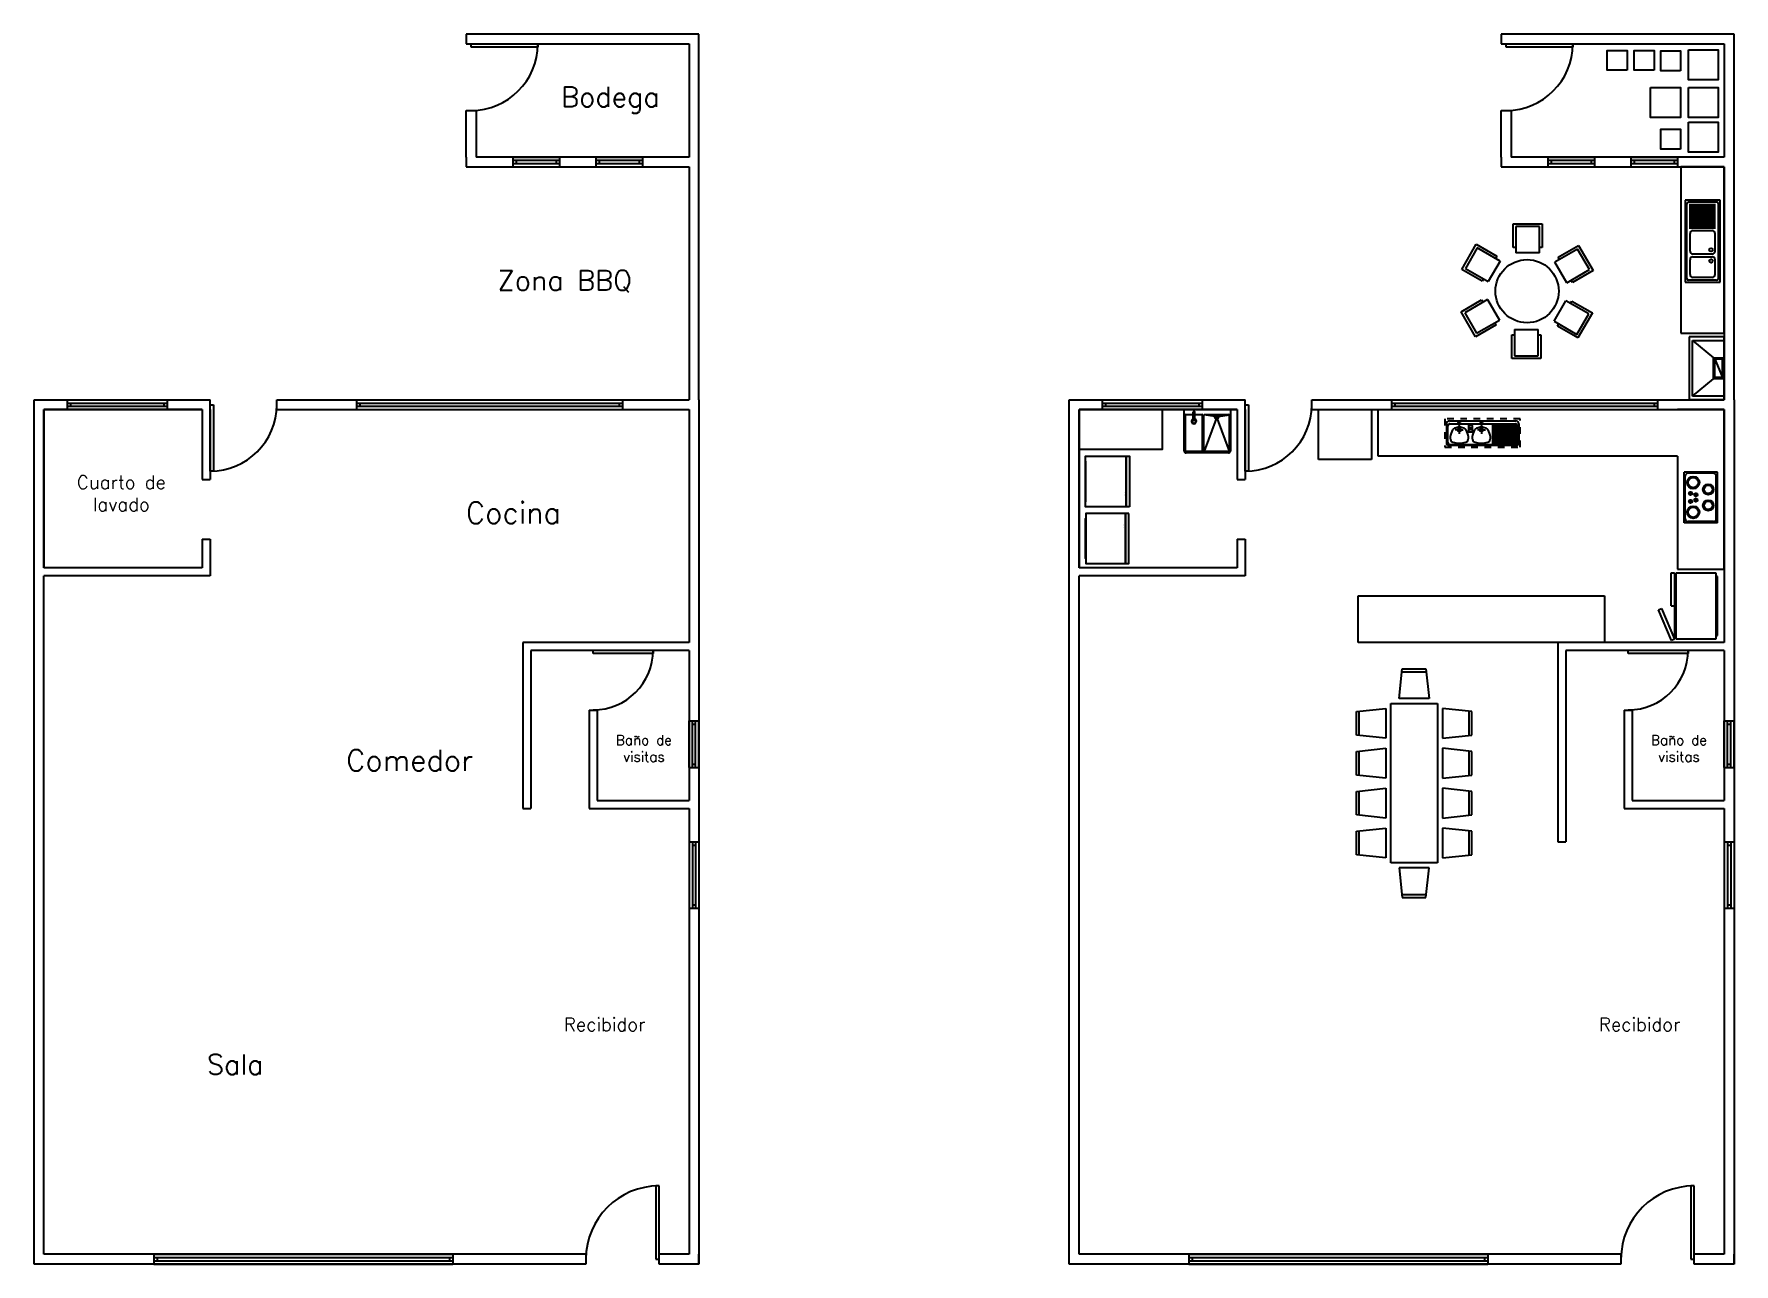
# Model space of a CAD drawing. Extents: x 4.6 to 31, y 7.2 to 54.5.
# Drawn here: x 5.11 to 30.67, y 7.2 to 25.7 of the extents above; entities that cross this region are included whole.
import ezdxf

# ---------------------------------------------------------------- set-up
doc = ezdxf.new("R2010")
doc.units = 0
doc.header["$MEASUREMENT"] = 0
for name, pattern in [('0', [0]), ('AI9-LType1', [0.879429, 0.586286, -0.293143]), ('DASHED', [19.05, 12.7, -6.35])]:
    doc.linetypes.add(name, pattern=pattern)
for name, color, linetype in [('Cajas bodega', 12, 'Continuous'), ('MUEBLE', 8, 'Continuous'), ('Muebles Comedor', 170, 'Continuous'), ('Muebles Zona BBQ', 42, 'Continuous'), ('Muebles_cocina', 200, 'Continuous'), ('Muebles_cuarto_lavado', 230, 'Continuous'), ('Puertas', 2, 'DASHED'), ('Windows', 140, 'Continuous')]:
    doc.layers.add(name, color=color, linetype=linetype)
doc.styles.add('Nombres_lugares', font='RomanS')

# ---------------------------------------------------------------- blocks, each defined once
blk = doc.blocks.new('37')
at = {"color": 0, "linetype": '0'}
for p, q in [((4838.7, 13566.1), (4762.7, 13566.1)), ((4762.7, 13566.1), (4762.7, 13516.1)), ((4764.4, 13560.1), (4764.4, 13522)), ((4832.7, 13564.4), (4768.6, 13564.4)), ((4837, 13560.1), (4837, 13522)), ((4838.7, 13566.1), (4838.7, 13516.1)), ((4794.4, 13527.8), (4794.3, 13527.9)), ((4795, 13527.8), (4795.1, 13527.9)), ((4796.4, 13535.8), (4796.3, 13535.9)), ((4796.4, 13531.7), (4796.3, 13531.6)), ((4797, 13535.8), (4797.1, 13535.9)), ((4797, 13531.7), (4797.1, 13531.6)), ((4804.4, 13535.8), (4804.3, 13535.9)), ((4804.4, 13531.7), (4804.3, 13531.6)), ((4805, 13535.8), (4805.1, 13535.9)), ((4805, 13531.7), (4805.1, 13531.6)), ((4806.4, 13527.8), (4806.3, 13527.9)), ((4807, 13527.8), (4807.1, 13527.9)), ((4838.7, 13516.1), (4762.7, 13516.1)), ((4832.7, 13517.8), (4768.6, 13517.8)), ((4794.4, 13523.7), (4794.3, 13523.6)), ((4795, 13523.7), (4795.1, 13523.6)), ((4806.4, 13523.7), (4806.3, 13523.6)), ((4807, 13523.7), (4807.1, 13523.6))]:
    blk.add_line(p, q, dxfattribs=at)
for centre, radius in [((4788.7, 13552.4), 7.96), ((4788.7, 13552.4), 6.26), ((4812.7, 13552.4), 7.96), ((4812.7, 13552.4), 6.26), ((4778.4, 13529.8), 9.37), ((4778.4, 13529.8), 7.67), ((4794.7, 13525.8), 2.5), ((4794.7, 13525.8), 2.18), ((4796.7, 13533.8), 2.5), ((4796.7, 13533.8), 2.18), ((4804.7, 13533.8), 2.5), ((4804.7, 13533.8), 2.18), ((4806.7, 13525.8), 2.5), ((4806.7, 13525.8), 2.18), ((4823, 13529.8), 9.37), ((4823, 13529.8), 7.67)]:
    blk.add_circle(centre, radius, dxfattribs=at)
for centre, radius, start, end in [((4768.6, 13560.1), 4.25, 90, 180), ((4832.7, 13560.1), 4.25, 0, 90), ((4817.2, 13525.8), 23, 174.6599, 185.3401), ((4817.2, 13525.8), 22.9, 174.8519, 185.1481), ((4794.7, 13525.8), 2.08, 81.5049, 98.4951), ((4772.1, 13525.8), 22.9, 354.8519, 5.1481), ((4772.1, 13525.8), 23, 354.6599, 5.3401), ((4819.2, 13533.8), 23, 174.6599, 185.3401), ((4819.2, 13533.8), 22.9, 174.8519, 185.1481), ((4796.7, 13533.8), 2.08, 81.5049, 98.4951), ((4796.7, 13533.8), 2.08, 261.5049, 278.4951), ((4774.1, 13533.8), 22.9, 354.8519, 5.1481), ((4774.1, 13533.8), 23, 354.6599, 5.3401), ((4827.2, 13533.8), 23, 174.6599, 185.3401), ((4827.2, 13533.8), 22.9, 174.8519, 185.1481), ((4804.7, 13533.8), 2.08, 81.5049, 98.4951), ((4804.7, 13533.8), 2.08, 261.5049, 278.4951), ((4782.1, 13533.8), 22.9, 354.8519, 5.1481), ((4782.1, 13533.8), 23, 354.6599, 5.3401), ((4829.2, 13525.8), 23, 174.6599, 185.3401), ((4829.2, 13525.8), 22.9, 174.8519, 185.1481), ((4806.7, 13525.8), 2.08, 81.5049, 98.4951), ((4784.1, 13525.8), 22.9, 354.8519, 5.1481), ((4784.1, 13525.8), 23, 354.6599, 5.3401), ((4768.6, 13522), 4.25, 180, 270), ((4794.7, 13525.8), 2.08, 261.5049, 278.4951), ((4806.7, 13525.8), 2.08, 261.5049, 278.4951), ((4832.7, 13522), 4.25, 270, 0)]:
    blk.add_arc(centre, radius, start, end, dxfattribs=at)
blk = doc.blocks.new('REFRI-07')
at = {"layer": 'MUEBLE'}
for p, q in [((0.446, 0), (-0.446, 0)), ((-0.446, 0), (-0.446, -0.023)), ((0.446, -0.023), (0.446, 0)), ((-0.501, -0.023), (0.499, -0.023)), ((-0.501, -0.618), (-0.501, -0.023)), ((0.499, -0.023), (0.499, -0.618)), ((0.499, -0.618), (-0.501, -0.618)), ((-0.501, -0.643), (0.474, -0.643)), ((-0.501, -0.693), (-0.501, -0.643)), ((-0.001, -0.693), (-0.501, -0.693)), ((-0.476, -0.618), (-0.476, -0.643)), ((-0.001, -0.693), (-0.001, -0.643)), ((0.039, -0.839), (0.499, -0.643)), ((0.519, -0.689), (0.059, -0.885)), ((0.474, -0.618), (0.474, -0.643)), ((0.499, -0.643), (0.519, -0.689)), ((0.059, -0.885), (0.039, -0.839))]:
    blk.add_line(p, q, dxfattribs=at)
blk = doc.blocks.new('21')
at = {"color": 0, "linetype": 'AI9-LType1'}
for p, q in [((3814.3, 13483.2), (3814.3, 13412.9)), ((4001.9, 13483.2), (3814.3, 13483.2)), ((4001.9, 13412.9), (4001.9, 13483.2)), ((3814.3, 13412.9), (4001.9, 13412.9))]:
    blk.add_line(p, q, dxfattribs=at)
at = {"color": 0}
for p, q in [((3825.2, 13479.7), (3990.1, 13479.7)), ((3817.6, 13425.6), (3817.6, 13472.1)), ((3821.1, 13430.4), (3821.1, 13471.8)), ((3884.9, 13468.9), (3822.4, 13469)), ((3884.9, 13465.1), (3822.4, 13465.2)), ((3884.9, 13461.3), (3822.4, 13461.4)), ((3884.9, 13457.5), (3822.4, 13457.6)), ((3884.9, 13453.6), (3822.4, 13453.7)), ((3884.9, 13449.8), (3822.4, 13449.9)), ((3884.9, 13446), (3822.4, 13446.1)), ((3884.9, 13442.2), (3822.4, 13442.3)), ((3884.9, 13438.4), (3822.4, 13438.5)), ((3884.9, 13472.7), (3823.2, 13472.8)), ((3989.2, 13476.7), (3826, 13476.7)), ((3906.5, 13440.6), (3900.8, 13440.6)), ((3910.8, 13444.9), (3910.8, 13450.6)), ((3915.1, 13440.6), (3920.8, 13440.6)), ((3933.6, 13429.8), (3933.6, 13444.7)), ((3934.8, 13445.8), (3941.7, 13445.8)), ((3942.9, 13429.8), (3942.9, 13444.7)), ((3961.4, 13440.6), (3955.7, 13440.6)), ((3965.7, 13444.9), (3965.7, 13450.6)), ((3970, 13440.6), (3975.7, 13440.6)), ((3994.1, 13471.8), (3994.1, 13430.4)), ((3997.7, 13425.6), (3997.7, 13472.1)), ((3884.9, 13434.6), (3822.4, 13434.7)), ((3822.4, 13430.9), (3884.9, 13430.8)), ((3990.1, 13417.9), (3825.2, 13417.9)), ((3989.2, 13425.5), (3826, 13425.5)), ((3910.8, 13436.3), (3910.8, 13430.6)), ((3910.8, 13418.6), (3910.8, 13429.5)), ((3941.7, 13428.6), (3934.8, 13428.6)), ((3965.7, 13436.3), (3965.7, 13430.6)), ((3965.7, 13418.6), (3965.7, 13429.5))]:
    blk.add_line(p, q, dxfattribs=at)
for centre, radius in [((3910.8, 13440.6), 4.3), ((3910.8, 13440.6), 1.72), ((3938.3, 13437.4), 3.11), ((3938.3, 13437.4), 1.99), ((3965.7, 13440.6), 4.3), ((3965.7, 13440.6), 1.72), ((3910.8, 13422), 2.42), ((3965.7, 13422), 2.42)]:
    blk.add_circle(centre, radius, dxfattribs=at)
for points in [[(3825.2, 13479.7), (3821, 13479.7), (3817.6, 13476.3), (3817.6, 13472.1)], [(3997.7, 13472.1), (3997.7, 13476.3), (3994.3, 13479.7), (3990.1, 13479.7)], [(3826, 13476.7), (3823.3, 13476.7), (3821.1, 13474.5), (3821.1, 13471.8)], [(3889.1, 13464.6), (3888.1, 13462.5), (3887.8, 13460.1), (3888.3, 13457.8)], [(3888.3, 13457.8), (3889.1, 13451.7), (3891, 13445.8), (3894, 13440.4)], [(3891.7, 13469), (3890.4, 13467.8), (3889.5, 13466.3), (3889.1, 13464.6)], [(3906.4, 13473.4), (3901.2, 13473.3), (3896.1, 13471.7), (3891.7, 13469)], [(3894, 13440.4), (3897.1, 13437.3), (3901, 13435.2), (3905.2, 13434.2)], [(3908, 13473.6), (3907.5, 13473.6), (3906.9, 13473.4), (3906.4, 13473.3)], [(3915.3, 13473.4), (3912.9, 13473.8), (3910.5, 13473.9), (3908, 13473.6)], [(3930, 13469), (3925.6, 13471.7), (3920.6, 13473.3), (3915.3, 13473.4)], [(3916.5, 13434.2), (3920.7, 13435.2), (3924.6, 13437.3), (3927.7, 13440.4)], [(3927.7, 13440.4), (3930.7, 13445.8), (3932.6, 13451.7), (3933.4, 13457.8)], [(3932.7, 13464.6), (3932.2, 13466.3), (3931.3, 13467.8), (3930, 13469)], [(3933.4, 13457.8), (3933.9, 13460.1), (3933.6, 13462.5), (3932.7, 13464.6)], [(3934.8, 13445.8), (3934.1, 13445.8), (3933.6, 13445.3), (3933.6, 13444.7)], [(3942.9, 13444.7), (3942.9, 13445.3), (3942.3, 13445.8), (3941.7, 13445.8)], [(3943.8, 13464.6), (3942.9, 13462.5), (3942.6, 13460.1), (3943.1, 13457.8)], [(3943.1, 13457.8), (3943.8, 13451.7), (3945.8, 13445.8), (3948.7, 13440.4)], [(3946.4, 13469), (3945.2, 13467.8), (3944.3, 13466.3), (3943.8, 13464.6)], [(3961.1, 13473.4), (3955.9, 13473.3), (3950.8, 13471.7), (3946.4, 13469)], [(3948.7, 13440.4), (3951.8, 13437.3), (3955.7, 13435.2), (3959.9, 13434.2)], [(3968.4, 13473.6), (3966, 13473.9), (3963.5, 13473.8), (3961.1, 13473.4)], [(3970.1, 13473.3), (3969.5, 13473.4), (3969, 13473.6), (3968.4, 13473.6)], [(3984.8, 13469), (3980.4, 13471.7), (3975.3, 13473.3), (3970.1, 13473.4)], [(3971.3, 13434.2), (3975.5, 13435.2), (3979.4, 13437.3), (3982.5, 13440.4)], [(3982.5, 13440.4), (3985.4, 13445.8), (3987.4, 13451.7), (3988.1, 13457.8)], [(3987.4, 13464.6), (3986.9, 13466.3), (3986, 13467.8), (3984.8, 13469)], [(3988.1, 13457.8), (3988.6, 13460.1), (3988.4, 13462.5), (3987.4, 13464.6)], [(3994.1, 13471.8), (3994.1, 13474.5), (3991.9, 13476.7), (3989.2, 13476.7)], [(3817.6, 13425.6), (3817.6, 13421.4), (3821, 13417.9), (3825.2, 13417.9)], [(3821.1, 13430.4), (3821.1, 13427.7), (3823.3, 13425.5), (3826, 13425.5)], [(3905.2, 13434.2), (3908.9, 13433.1), (3912.8, 13433.1), (3916.5, 13434.2)], [(3933.6, 13429.8), (3933.6, 13429.2), (3934.1, 13428.6), (3934.8, 13428.6)], [(3941.7, 13428.6), (3942.3, 13428.6), (3942.9, 13429.2), (3942.9, 13429.8)], [(3959.9, 13434.2), (3963.6, 13433.1), (3967.6, 13433.1), (3971.3, 13434.2)], [(3989.2, 13425.5), (3991.9, 13425.5), (3994.1, 13427.7), (3994.1, 13430.4)], [(3990.1, 13417.9), (3994.3, 13417.9), (3997.7, 13421.4), (3997.7, 13425.6)]]:
    blk.add_open_spline(points, degree=3, dxfattribs=at)
blk = doc.blocks.new('ME-7')
at = {"layer": 'MUEBLE'}
for p, q in [((-0.362, 1.144), (-0.362, 1.594)), ((-0.362, 1.594), (0.188, 1.594)), ((-0.312, 1.544), (-0.312, 1.044)), ((0.138, 1.544), (-0.312, 1.544)), ((0.138, 1.044), (0.138, 1.544)), ((0.188, 1.594), (0.188, 1.144)), ((-1.34, 0.726), (-1.065, 1.203)), ((-1.046, 1.134), (-1.271, 0.745)), ((-1.065, 1.203), (-0.675, 0.978)), ((-0.613, 0.884), (-1.046, 1.134)), ((-0.675, 0.978), (-0.7, 0.934)), ((-0.312, 1.144), (-0.362, 1.144)), ((0.138, 1.044), (-0.312, 1.044)), ((0.188, 1.144), (0.138, 1.144)), ((0.86, 1.112), (0.427, 0.862)), ((0.488, 0.956), (0.878, 1.181)), ((1.085, 0.723), (0.86, 1.112)), ((0.878, 1.181), (1.153, 0.704)), ((-0.95, 0.501), (-1.34, 0.726)), ((-1.271, 0.745), (-0.838, 0.495)), ((-0.613, 0.884), (-0.838, 0.495)), ((0.652, 0.473), (0.427, 0.862)), ((0.513, 0.912), (0.488, 0.956)), ((0.652, 0.473), (1.085, 0.723)), ((1.153, 0.704), (0.763, 0.479)), ((-0.925, 0.545), (-0.95, 0.501)), ((0.763, 0.479), (0.738, 0.523)), ((-1.352, -0.078), (-0.963, 0.147)), ((-0.851, 0.154), (-1.284, -0.096)), ((-0.963, 0.147), (-0.938, 0.104)), ((-0.851, 0.154), (-0.626, -0.236)), ((0.414, -0.258), (0.639, 0.132)), ((1.072, -0.118), (0.639, 0.132)), ((0.726, 0.082), (0.751, 0.125)), ((0.751, 0.125), (1.14, -0.1)), ((-1.077, -0.554), (-1.352, -0.078)), ((-1.284, -0.096), (-1.059, -0.486)), ((-1.059, -0.486), (-0.626, -0.236)), ((-0.713, -0.286), (-0.688, -0.329)), ((0.414, -0.258), (0.847, -0.508)), ((0.476, -0.351), (0.501, -0.308)), ((0.847, -0.508), (1.072, -0.118)), ((1.14, -0.1), (0.865, -0.576)), ((-0.688, -0.329), (-1.077, -0.554)), ((-0.387, -0.967), (-0.387, -0.517)), ((-0.387, -0.517), (-0.337, -0.517)), ((-0.337, -0.417), (-0.337, -0.917)), ((-0.337, -0.417), (0.113, -0.417)), ((0.113, -0.917), (0.113, -0.417)), ((0.113, -0.517), (0.163, -0.517)), ((0.163, -0.517), (0.163, -0.967)), ((0.865, -0.576), (0.476, -0.351)), ((0.163, -0.967), (-0.387, -0.967)), ((-0.337, -0.917), (0.113, -0.917))]:
    blk.add_line(p, q, dxfattribs=at)
blk.add_circle((-0.1, 0.313), 0.6, dxfattribs=at)
blk = doc.blocks.new('MESA-23')
at = {"layer": 'MUEBLE'}
for p, q in [((-1.122, 0.426), (-1.075, 0.869)), ((-1.079, 0.826), (-0.715, 0.826)), ((-1.075, 0.869), (-0.72, 0.869)), ((-0.72, 0.869), (-0.672, 0.426)), ((-0.522, 0.426), (-0.475, 0.869)), ((-0.479, 0.826), (-0.115, 0.826)), ((-0.475, 0.869), (-0.12, 0.869)), ((-0.12, 0.869), (-0.072, 0.426)), ((0.078, 0.426), (0.125, 0.869)), ((0.121, 0.826), (0.485, 0.826)), ((0.125, 0.869), (0.48, 0.869)), ((0.48, 0.869), (0.528, 0.426)), ((0.678, 0.426), (0.725, 0.869)), ((0.721, 0.826), (1.085, 0.826)), ((0.725, 0.869), (1.08, 0.869)), ((1.08, 0.869), (1.128, 0.426)), ((-1.197, 0.351), (1.203, 0.351)), ((-1.197, -0.349), (-1.197, 0.351)), ((-0.672, 0.426), (-1.122, 0.426)), ((-0.072, 0.426), (-0.522, 0.426)), ((0.528, 0.426), (0.078, 0.426)), ((1.128, 0.426), (0.678, 0.426)), ((1.203, 0.351), (1.203, -0.349)), ((-1.272, 0.226), (-1.715, 0.179)), ((-1.715, 0.179), (-1.715, -0.176)), ((-1.672, 0.183), (-1.672, -0.181)), ((-1.272, -0.224), (-1.272, 0.226)), ((1.278, 0.226), (1.721, 0.179)), ((1.278, -0.224), (1.278, 0.226)), ((1.678, 0.183), (1.678, -0.181)), ((1.721, 0.179), (1.721, -0.176)), ((-1.715, -0.176), (-1.272, -0.224)), ((1.721, -0.176), (1.278, -0.224)), ((1.203, -0.349), (-1.197, -0.349)), ((-1.122, -0.424), (-1.075, -0.867)), ((-0.672, -0.424), (-1.122, -0.424)), ((-0.72, -0.867), (-0.672, -0.424)), ((-0.522, -0.424), (-0.475, -0.867)), ((-0.072, -0.424), (-0.522, -0.424)), ((-0.12, -0.867), (-0.072, -0.424)), ((0.528, -0.424), (0.078, -0.424)), ((0.078, -0.424), (0.125, -0.867)), ((0.48, -0.867), (0.528, -0.424)), ((0.678, -0.424), (0.725, -0.867)), ((1.128, -0.424), (0.678, -0.424)), ((1.08, -0.867), (1.128, -0.424)), ((-1.079, -0.824), (-0.715, -0.824)), ((-1.075, -0.867), (-0.72, -0.867)), ((-0.479, -0.824), (-0.115, -0.824)), ((-0.475, -0.867), (-0.12, -0.867)), ((0.121, -0.824), (0.485, -0.824)), ((0.125, -0.867), (0.48, -0.867)), ((0.721, -0.824), (1.085, -0.824)), ((0.725, -0.867), (1.08, -0.867))]:
    blk.add_line(p, q, dxfattribs=at)
blk = doc.blocks.new('ME-23')
at = {"layer": 'MUEBLE'}
blk.add_blockref('MESA-23', (0.046, 0.032), dxfattribs=at)
blk = doc.blocks.new('47')
at = {"color": 0, "linetype": '0'}
for p, q in [((5023.4, 14065.4), (4933.4, 14065.4)), ((4933.4, 14065.4), (4933.4, 14015.4)), ((4938.5, 14020.4), (4938.5, 14065.4)), ((4938.5, 14020.4), (4963.5, 14050.4)), ((4963.5, 14050.4), (4963.5, 14065.4)), ((4993.5, 14050.4), (4963.5, 14050.4)), ((4965.5, 14052.4), (4991.5, 14063.4)), ((4991.5, 14063.4), (4965.5, 14063.4)), ((4965.5, 14063.4), (4965.5, 14052.4)), ((4965.5, 14052.4), (4965.5, 14052.4)), ((4991.5, 14052.4), (4965.5, 14052.4)), ((4991.5, 14063.4), (4991.5, 14052.4)), ((4993.5, 14065.4), (4993.5, 14050.4)), ((5018.5, 14020.4), (4993.5, 14050.4)), ((5018.5, 14065.4), (5018.5, 14020.4)), ((5023.4, 14015.4), (5023.4, 14065.4)), ((4933.4, 14015.4), (5023.4, 14015.4)), ((5018.5, 14020.4), (4938.5, 14020.4))]:
    blk.add_line(p, q, dxfattribs=at)
blk = doc.blocks.new('10')
at = {"color": 0}
for p, q in [((3826.3, 14051.5), (3826.3, 13981.1)), ((3990.4, 14051.5), (3826.3, 14051.5)), ((3829.8, 13988.1), (3829.8, 14044.4)), ((3983.4, 14047.9), (3833.3, 14047.9)), ((3986.9, 14044.4), (3986.9, 13988.1)), ((3990.4, 13981.1), (3990.4, 14051.5)), ((3883.4, 14041), (3833.3, 14041)), ((3883.4, 14038), (3833.3, 14038)), ((3883.4, 14035.1), (3833.3, 14035.1)), ((3883.4, 14032.2), (3833.3, 14032.2)), ((3883.4, 14029.2), (3833.3, 14029.2)), ((3883.4, 14026.3), (3833.3, 14026.3)), ((3883.4, 14023.4), (3833.3, 14023.4)), ((3883.4, 14020.4), (3833.3, 14020.4)), ((3883.4, 14017.5), (3833.3, 14017.5)), ((3883.4, 14014.5), (3833.3, 14014.5)), ((3883.4, 14011.6), (3833.3, 14011.6)), ((3887.3, 13996.9), (3887.3, 14035.3)), ((3928.6, 14041.2), (3893.1, 14041.2)), ((3934.4, 14035.3), (3934.4, 13996.9)), ((3939.7, 13996.9), (3939.7, 14035.3)), ((3975.1, 14041.2), (3945.5, 14041.2)), ((3981, 14035.3), (3981, 13996.9)), ((3826.3, 13981.1), (3990.4, 13981.1)), ((3883.4, 14008.7), (3833.3, 14008.7)), ((3883.4, 14005.7), (3833.3, 14005.7)), ((3883.4, 14002.8), (3833.3, 14002.8)), ((3883.4, 13999.8), (3833.3, 13999.8)), ((3883.4, 13996.9), (3833.3, 13996.9)), ((3883.4, 13994), (3833.3, 13994)), ((3883.4, 13991), (3833.3, 13991)), ((3983.4, 13984.6), (3833.3, 13984.6)), ((3928.6, 13991), (3893.1, 13991)), ((3975.1, 13991), (3945.5, 13991))]:
    blk.add_line(p, q, dxfattribs=at)
for centre in [(3925.8, 14033.1), (3948.3, 14033.1)]:
    blk.add_circle(centre, 3.53, dxfattribs=at)
for points in [[(3833.3, 14047.9), (3831.4, 14047.9), (3829.8, 14046.4), (3829.8, 14044.4)], [(3986.9, 14044.4), (3986.9, 14046.4), (3985.3, 14047.9), (3983.4, 14047.9)], [(3893.1, 14041.2), (3889.9, 14041.2), (3887.3, 14038.5), (3887.3, 14035.3)], [(3934.4, 14035.3), (3934.4, 14038.5), (3931.8, 14041.2), (3928.6, 14041.2)], [(3945.5, 14041.2), (3942.3, 14041.2), (3939.7, 14038.5), (3939.7, 14035.3)], [(3981, 14035.3), (3981, 14038.5), (3978.3, 14041.2), (3975.1, 14041.2)], [(3829.8, 13988.1), (3829.8, 13986.2), (3831.4, 13984.6), (3833.3, 13984.6)], [(3887.3, 13996.9), (3887.3, 13993.7), (3889.9, 13991), (3893.1, 13991)], [(3928.6, 13991), (3931.8, 13991), (3934.4, 13993.7), (3934.4, 13996.9)], [(3939.7, 13996.9), (3939.7, 13993.7), (3942.3, 13991), (3945.5, 13991)], [(3975.1, 13991), (3978.3, 13991), (3981, 13993.7), (3981, 13996.9)], [(3983.4, 13984.6), (3985.3, 13984.6), (3986.9, 13986.2), (3986.9, 13988.1)]]:
    blk.add_open_spline(points, degree=3, dxfattribs=at)
blk = doc.blocks.new('FRE-04')
for p, q in [((-0.332, -0.619), (-0.332, 0.001)), ((-0.332, 0.001), (0.368, 0.001)), ((0.368, 0.001), (0.368, -0.619)), ((-0.312, -0.619), (-0.312, -0.084)), ((-0.302, -0.074), (-0.197, -0.074)), ((-0.197, -0.035), (-0.197, -0.079)), ((-0.197, -0.079), (-0.197, -0.153)), ((-0.173, -0.029), (-0.191, -0.029)), ((-0.191, -0.159), (-0.173, -0.159)), ((-0.167, -0.153), (-0.167, -0.035)), ((-0.167, -0.074), (-0.062, -0.074)), ((-0.052, -0.619), (-0.052, -0.084)), ((-0.052, -0.114), (-0.032, -0.114)), ((-0.032, -0.198), (-0.052, -0.198)), ((-0.032, -0.619), (-0.032, -0.084)), ((0.151, -0.138), (-0.029, -0.625)), ((0.131, -0.104), (-0.027, -0.075)), ((-0.022, -0.074), (0.338, -0.074)), ((0.165, -0.138), (0.347, -0.623)), ((0.185, -0.104), (0.345, -0.076)), ((0.348, -0.084), (0.348, -0.619)), ((-0.062, -0.629), (-0.302, -0.629)), ((0.338, -0.649), (-0.302, -0.649)), ((0.338, -0.629), (-0.022, -0.629))]:
    blk.add_line(p, q)
for radius in [0.0278, 0.0162]:
    blk.add_circle((0.158, -0.111), radius)
for centre, radius, start, end in [((-0.302, -0.084), 0.01, 90, 180), ((-0.183, -0.173), 0.0371, 112.0718, 64.3207), ((-0.183, -0.173), 0.0284, 119.3493, 55.5826), ((-0.191, -0.035), 0.006, 90, 180), ((-0.191, -0.153), 0.006, 180, 270), ((-0.173, -0.035), 0.006, 0, 90), ((-0.173, -0.153), 0.006, 270, 0), ((-0.062, -0.084), 0.01, 360, 90), ((-0.022, -0.084), 0.01, 90, 180), ((0.338, -0.084), 0.01, 360, 90), ((-0.302, -0.619), 0.03, 180, 270), ((-0.302, -0.619), 0.01, 180, 270), ((-0.062, -0.619), 0.01, 270, 360), ((-0.022, -0.619), 0.01, 180, 270), ((0.338, -0.619), 0.03, 270, 0), ((0.338, -0.619), 0.01, 270, 360)]:
    blk.add_arc(centre, radius, start, end)
blk = doc.blocks.new('DRYER')
at = {"extrusion": (1, 0, 0)}
for p, q in [((3, -6.5, 39.5), (3, -6.5, 38.5)), ((3, -7.5, 39.5), (3, -7.5, 38.5)), ((3, -8.5, 39.5), (3, -8.5, 38.5))]:
    blk.add_line(p, q, dxfattribs=at)
for points, elevation in [([(0, -15), (26, -15), (26, 15), (0, 15)], 1), ([(0, -15), (2, -15), (2, 15), (0, 15)], 36)]:
    blk.add_lwpolyline(points, close=True, dxfattribs=dict(elevation=elevation))
at = {"extrusion": (1, 0, 0), "elevation": 2}
blk.add_lwpolyline([(-9.5, 38.5), (-5.5, 38.5), (-5.5, 39.5), (-9.5, 39.5)], close=True, dxfattribs=at)
at = {"extrusion": (1, 0, 0), "const_width": 1, "elevation": 26.1}
blk.add_lwpolyline([(-10, 26.5), (-10, 21.5)], dxfattribs=at)
at = {"extrusion": (1, 0, 0)}
for radius in [2, 1]:
    blk.add_circle((7, 39, 2), radius, dxfattribs=at)
for points in [[(0, -15, 42), (2, -15, 42), (2, 15, 42), (0, 15, 42)], [(26, -15, 36), (26, 15, 36), (2, 15, 36), (2, -15, 36)], [(26.1, -12, 33), (26.1, -12, 15), (26.1, 12, 15), (26.1, 12, 33)], [(2, -9.5, 39.5), (2, -9.5, 38.5), (2, -5.5, 38.5), (2, -5.5, 39.5)]]:
    blk.add_3dface(points)
blk = doc.blocks.new('LVDO-06')
at = {"linetype": 'Continuous', "xscale": -0.02539999999999999, "yscale": 0.02539999999999999, "zscale": 0.02539999999999999, "rotation": 270}
blk.add_blockref('DRYER', (0, 0, -0.025), dxfattribs=at)

msp = doc.modelspace()

# ---------------------------------------------------------------- linework, layer by layer
for p, q in [((15.107, 25.701), (11.607, 25.701)), ((11.607, 25.701), (11.607, 25.551)), ((15.107, 20.201), (15.107, 25.701)), ((30.672, 25.701, 0.283), (27.172, 25.701, 0.283)), ((27.172, 25.701, 0.283), (27.172, 25.551, 0.283)), ((30.672, 20.201, 0.283), (30.672, 25.701, 0.283)), ((11.607, 25.551), (14.957, 25.551)), ((14.957, 25.551), (14.957, 23.851)), ((27.172, 25.551, 0.283), (30.522, 25.551, 0.283)), ((30.522, 25.551, 0.283), (30.522, 23.851, 0.283)), ((11.607, 23.851), (11.607, 24.551)), ((11.607, 24.551), (11.757, 24.551)), ((11.757, 24.551), (11.757, 23.851)), ((27.172, 23.851, 0.283), (27.172, 24.551, 0.283)), ((27.172, 24.551, 0.283), (27.322, 24.551, 0.283)), ((27.322, 24.551, 0.283), (27.322, 23.851, 0.283)), ((11.607, 23.851), (11.607, 23.701)), ((14.957, 23.851), (11.757, 23.851)), ((27.172, 23.851, 0.283), (27.172, 23.701, 0.283)), ((30.522, 23.851, 0.283), (27.322, 23.851, 0.283)), ((11.607, 23.701), (14.957, 23.701)), ((14.957, 23.701), (14.957, 20.201)), ((27.172, 23.701, 0.283), (30.522, 23.701, 0.283)), ((30.522, 23.701, 0.283), (30.522, 20.201, 0.283)), ((5.107, 7.201), (5.107, 20.201)), ((5.107, 20.201), (7.757, 20.201)), ((7.757, 20.051), (7.757, 20.201)), ((8.757, 20.051), (8.757, 20.201)), ((8.757, 20.201), (14.957, 20.201)), ((15.107, 20.201), (15.107, 7.201)), ((20.672, 7.201, 0.283), (20.672, 20.201, 0.283)), ((20.672, 20.201, 0.283), (23.322, 20.201, 0.283)), ((23.322, 20.051, 0.283), (23.322, 20.201, 0.283)), ((24.322, 20.051, 0.283), (24.322, 20.201, 0.283)), ((24.322, 20.201, 0.283), (30.522, 20.201, 0.283)), ((30.672, 20.201, 0.283), (30.672, 7.201, 0.283)), ((7.637, 20.051), (5.257, 20.051)), ((5.257, 20.051), (5.257, 17.671)), ((5.257, 20.051), (7.637, 20.051)), ((5.257, 17.671), (5.257, 20.051)), ((7.637, 20.051), (7.637, 19.001)), ((7.757, 20.051), (7.757, 19.001)), ((8.757, 20.051), (14.957, 20.051)), ((14.957, 20.051), (14.957, 16.551)), ((14.957, 20.051), (14.957, 16.551)), ((23.202, 20.051, 0.283), (20.822, 20.051, 0.283)), ((20.822, 20.051, 0.283), (20.822, 17.671, 0.283)), ((20.822, 20.051, 0.283), (23.202, 20.051, 0.283)), ((20.822, 17.671, 0.283), (20.822, 20.051, 0.283)), ((23.202, 20.051, 0.283), (23.202, 19.001, 0.283)), ((23.322, 20.051, 0.283), (23.322, 19.001, 0.283)), ((24.322, 20.051, 0.283), (30.522, 20.051, 0.283)), ((30.522, 20.051, 0.283), (30.522, 16.551, 0.283)), ((30.522, 20.051, 0.283), (30.522, 16.551, 0.283)), ((7.637, 19.001), (7.757, 19.001)), ((23.202, 19.001, 0.283), (23.322, 19.001, 0.283)), ((7.637, 18.101), (7.757, 18.101)), ((7.637, 18.101), (7.637, 17.671)), ((7.757, 18.101), (7.757, 17.551)), ((23.202, 18.101, 0.283), (23.322, 18.101, 0.283)), ((23.202, 18.101, 0.283), (23.202, 17.671, 0.283)), ((23.322, 18.101, 0.283), (23.322, 17.551, 0.283)), ((7.637, 17.671), (5.257, 17.671)), ((23.202, 17.671, 0.283), (20.822, 17.671, 0.283)), ((7.757, 17.551), (5.257, 17.551)), ((5.257, 7.351), (5.257, 17.551)), ((23.322, 17.551, 0.283), (20.822, 17.551, 0.283)), ((20.822, 7.351, 0.283), (20.822, 17.551, 0.283)), ((14.957, 16.551), (12.457, 16.551)), ((12.457, 16.551), (12.457, 14.051)), ((14.957, 16.431), (12.577, 16.431)), ((12.577, 16.431), (12.577, 14.051)), ((14.957, 16.431), (14.957, 14.171)), ((30.522, 16.551, 0.283), (28.022, 16.551, 0.283)), ((28.022, 16.551, 0.283), (28.022, 13.551, 0.283)), ((30.522, 16.431, 0.283), (28.142, 16.431, 0.283)), ((28.142, 16.431, 0.283), (28.142, 13.551, 0.283)), ((30.522, 16.431, 0.283), (30.522, 14.171, 0.283)), ((13.457, 15.531), (13.457, 14.051)), ((13.457, 15.531), (13.577, 15.531)), ((13.577, 15.531), (13.577, 14.171)), ((29.022, 15.531, 0.283), (29.022, 14.051, 0.283)), ((29.022, 15.531, 0.283), (29.142, 15.531, 0.283)), ((29.142, 15.531, 0.283), (29.142, 14.171, 0.283)), ((13.577, 14.171), (14.957, 14.171)), ((29.142, 14.171, 0.283), (30.522, 14.171, 0.283)), ((12.457, 14.051), (12.577, 14.051)), ((13.457, 14.051), (14.957, 14.051)), ((14.957, 14.051), (14.957, 7.351)), ((29.022, 14.051, 0.283), (30.522, 14.051, 0.283)), ((30.522, 14.051, 0.283), (30.522, 7.351, 0.283)), ((28.022, 13.551, 0.283), (28.142, 13.551, 0.283)), ((13.407, 7.201), (5.107, 7.201)), ((13.409, 7.351), (5.257, 7.351)), ((13.407, 7.351), (13.407, 7.201)), ((14.507, 7.201), (14.507, 7.351)), ((14.957, 7.351), (14.507, 7.351)), ((15.107, 7.201), (14.507, 7.201)), ((15.107, 7.201), (15.107, 7.351)), ((28.972, 7.201, 0.283), (20.672, 7.201, 0.283)), ((28.974, 7.351, 0.283), (20.822, 7.351, 0.283)), ((28.972, 7.351, 0.283), (28.972, 7.201, 0.283)), ((30.072, 7.201, 0.283), (30.072, 7.351, 0.283)), ((30.522, 7.351, 0.283), (30.072, 7.351, 0.283)), ((30.672, 7.201, 0.283), (30.072, 7.201, 0.283)), ((30.672, 7.201, 0.283), (30.672, 7.351, 0.283))]:
    msp.add_line(p, q)
at = {"layer": 'Cajas bodega'}
for points in [[(29.066, 25.155), (28.766, 25.155), (28.766, 25.455), (29.066, 25.455)], [(29.469, 25.155), (29.169, 25.155), (29.169, 25.455), (29.469, 25.455)], [(29.869, 25.148), (29.569, 25.148), (29.569, 25.448), (29.869, 25.448)], [(29.985, 25.463), (30.435, 25.463), (30.435, 25.013), (29.985, 25.013)], [(29.417, 24.894), (29.867, 24.894), (29.867, 24.444), (29.417, 24.444)], [(29.985, 24.894), (30.435, 24.894), (30.435, 24.444), (29.985, 24.444)], [(29.985, 24.373), (30.435, 24.373), (30.435, 23.923), (29.985, 23.923)], [(29.869, 23.969), (29.569, 23.969), (29.569, 24.269), (29.869, 24.269)]]:
    msp.add_lwpolyline(points, close=True, dxfattribs=at)
at = {"layer": 'Muebles Zona BBQ'}
for p, q in [((30.522, 23.701, 0.283), (29.872, 23.701, 0.283)), ((29.872, 23.701, 0.283), (29.872, 21.201, 0.283)), ((30.522, 21.201, 0.283), (30.522, 23.701, 0.283)), ((29.872, 21.201, 0.283), (30.522, 21.201, 0.283))]:
    msp.add_line(p, q, dxfattribs=at)
at = {"layer": 'Muebles_cocina'}
for p, q in [((24.422, 20.051, 0.283), (25.222, 20.051, 0.283)), ((24.422, 19.301, 0.283), (24.422, 20.051, 0.283)), ((25.222, 20.051, 0.283), (25.222, 19.301, 0.283)), ((25.322, 19.351, 0.283), (25.322, 20.051, 0.283)), ((25.322, 20.051, 0.283), (29.822, 20.051, 0.283)), ((30.522, 17.651, 0.283), (30.522, 20.051, 0.283)), ((25.222, 19.301, 0.283), (24.422, 19.301, 0.283)), ((29.822, 19.351, 0.283), (25.322, 19.351, 0.283)), ((29.822, 19.351, 0.283), (29.822, 17.651, 0.283)), ((29.822, 17.651, 0.283), (30.522, 17.651, 0.283)), ((25.022, 16.551, 0.283), (25.022, 17.251, 0.283)), ((25.022, 17.251, 0.283), (28.722, 17.251)), ((28.722, 17.251), (28.722, 16.551, 0.283)), ((28.722, 16.551, 0.283), (25.022, 16.551, 0.283))]:
    msp.add_line(p, q, dxfattribs=at)
at = {"layer": 'Muebles_cocina', "elevation": 0.283}
msp.add_lwpolyline([(30.522, 20.051), (29.822, 20.051)], dxfattribs=at)
at = {"layer": 'Muebles_cuarto_lavado'}
msp.add_lwpolyline([(20.822, 20.051), (22.072, 20.051), (22.072, 19.451), (20.822, 19.451)], close=True, dxfattribs=at)
at = {"layer": 'Puertas'}
for points in [[(11.682, 25.551), (12.682, 25.551), (12.682, 25.501), (11.682, 25.501)], [(7.757, 20.126), (7.807, 20.126), (7.807, 19.126), (7.757, 19.126)], [(13.517, 16.435), (14.417, 16.435), (14.417, 16.385), (13.517, 16.385)], [(14.507, 7.276), (14.507, 8.376), (14.457, 8.376), (14.457, 7.276)]]:
    msp.add_lwpolyline(points, close=True, dxfattribs=at)
at = {"layer": 'Puertas', "elevation": 0.283}
for points in [[(27.247, 25.551), (28.247, 25.551), (28.247, 25.501), (27.247, 25.501)], [(23.322, 20.126), (23.372, 20.126), (23.372, 19.126), (23.322, 19.126)], [(29.082, 16.435), (29.982, 16.435), (29.982, 16.385), (29.082, 16.385)], [(30.072, 7.276), (30.072, 8.376), (30.022, 8.376), (30.022, 7.276)]]:
    msp.add_lwpolyline(points, close=True, dxfattribs=at)
at = {"layer": 'Puertas'}
for centre, radius, start, end in [((11.682, 25.551), 1, 270, 0), ((27.247, 25.551, 0.283), 1, 270, 0), ((7.757, 20.126), 1, 270, 0), ((23.322, 20.126, 0.283), 1, 270, 0), ((13.517, 16.435), 0.9, 270, 0), ((29.082, 16.435, 0.283), 0.9, 270, 0), ((14.507, 7.276), 1.1, 90, 180), ((30.072, 7.276, 0.283), 1.1, 90, 180)]:
    msp.add_arc(centre, radius, start, end, dxfattribs=at)
at = {"layer": 'Windows'}
for p, q in [((12.307, 23.851), (13.007, 23.851)), ((12.307, 23.851), (12.307, 23.701)), ((12.307, 23.801), (13.007, 23.801)), ((12.357, 23.801), (12.357, 23.751)), ((12.957, 23.801), (12.957, 23.751)), ((13.007, 23.851), (13.007, 23.701)), ((13.557, 23.851), (14.257, 23.851)), ((13.557, 23.851), (13.557, 23.701)), ((13.557, 23.801), (14.257, 23.801)), ((13.607, 23.801), (13.607, 23.751)), ((14.207, 23.801), (14.207, 23.751)), ((14.257, 23.851), (14.257, 23.701)), ((27.872, 23.851, 0.283), (28.572, 23.851, 0.283)), ((27.872, 23.851, 0.283), (27.872, 23.701, 0.283)), ((27.872, 23.801, 0.283), (28.572, 23.801, 0.283)), ((27.922, 23.801, 0.283), (27.922, 23.751, 0.283)), ((28.522, 23.801, 0.283), (28.522, 23.751, 0.283)), ((28.572, 23.851, 0.283), (28.572, 23.701, 0.283)), ((29.122, 23.851, 0.283), (29.822, 23.851, 0.283)), ((29.122, 23.851, 0.283), (29.122, 23.701, 0.283)), ((29.122, 23.801, 0.283), (29.822, 23.801, 0.283)), ((29.172, 23.801, 0.283), (29.172, 23.751, 0.283)), ((29.772, 23.801, 0.283), (29.772, 23.751, 0.283)), ((29.822, 23.851, 0.283), (29.822, 23.701, 0.283)), ((12.307, 23.751), (13.007, 23.751)), ((12.307, 23.701), (13.007, 23.701)), ((13.557, 23.751), (14.257, 23.751)), ((13.557, 23.701), (14.257, 23.701)), ((27.872, 23.751, 0.283), (28.572, 23.751, 0.283)), ((27.872, 23.701, 0.283), (28.572, 23.701, 0.283)), ((29.122, 23.751, 0.283), (29.822, 23.751, 0.283)), ((29.122, 23.701, 0.283), (29.822, 23.701, 0.283)), ((5.607, 20.201), (7.107, 20.201)), ((5.607, 20.201), (5.607, 20.051)), ((7.107, 20.201), (7.107, 20.051)), ((9.957, 20.201), (13.957, 20.201)), ((9.957, 20.201), (9.957, 20.051)), ((13.957, 20.201), (13.957, 20.051)), ((21.172, 20.201, 0.283), (22.672, 20.201, 0.283)), ((21.172, 20.201, 0.283), (21.172, 20.051, 0.283)), ((22.672, 20.201, 0.283), (22.672, 20.051, 0.283)), ((25.522, 20.201, 0.283), (29.522, 20.201, 0.283)), ((25.522, 20.201, 0.283), (25.522, 20.051, 0.283)), ((29.522, 20.201, 0.283), (29.522, 20.051, 0.283)), ((5.607, 20.151), (7.107, 20.151)), ((5.607, 20.101), (7.107, 20.101)), ((5.607, 20.051), (7.107, 20.051)), ((5.657, 20.151), (5.657, 20.101)), ((7.057, 20.151), (7.057, 20.101)), ((9.957, 20.151), (13.957, 20.151)), ((9.957, 20.101), (13.957, 20.101)), ((9.957, 20.051), (13.957, 20.051)), ((10.007, 20.151), (10.007, 20.101)), ((13.907, 20.151), (13.907, 20.101)), ((21.172, 20.151, 0.283), (22.672, 20.151, 0.283)), ((21.172, 20.101, 0.283), (22.672, 20.101, 0.283)), ((21.172, 20.051, 0.283), (22.672, 20.051, 0.283)), ((21.222, 20.151, 0.283), (21.222, 20.101, 0.283)), ((22.622, 20.151, 0.283), (22.622, 20.101, 0.283)), ((25.522, 20.151, 0.283), (29.522, 20.151, 0.283)), ((25.522, 20.101, 0.283), (29.522, 20.101, 0.283)), ((25.522, 20.051, 0.283), (29.522, 20.051, 0.283)), ((25.572, 20.151, 0.283), (25.572, 20.101, 0.283)), ((29.472, 20.151, 0.283), (29.472, 20.101, 0.283)), ((14.957, 14.671), (14.957, 15.371)), ((14.957, 15.371), (15.107, 15.371)), ((15.007, 14.671), (15.007, 15.371)), ((15.057, 14.671), (15.057, 15.371)), ((15.107, 14.671), (15.107, 15.371)), ((30.522, 14.671, 0.283), (30.522, 15.371, 0.283)), ((30.522, 15.371, 0.283), (30.672, 15.371, 0.283)), ((30.572, 14.671, 0.283), (30.572, 15.371, 0.283)), ((30.622, 14.671, 0.283), (30.622, 15.371, 0.283)), ((30.672, 14.671, 0.283), (30.672, 15.371, 0.283)), ((15.007, 15.321), (15.057, 15.321)), ((30.572, 15.321, 0.283), (30.622, 15.321, 0.283)), ((14.957, 14.671), (15.107, 14.671)), ((15.007, 14.721), (15.057, 14.721)), ((30.522, 14.671, 0.283), (30.672, 14.671, 0.283)), ((30.572, 14.721, 0.283), (30.622, 14.721, 0.283)), ((14.957, 13.551), (14.957, 12.551)), ((14.957, 13.551), (15.107, 13.551)), ((15.007, 13.551), (15.007, 12.551)), ((15.057, 13.551), (15.057, 12.551)), ((15.107, 13.551), (15.107, 12.551)), ((30.522, 13.551, 0.283), (30.522, 12.551, 0.283)), ((30.522, 13.551, 0.283), (30.672, 13.551, 0.283)), ((30.572, 13.551, 0.283), (30.572, 12.551, 0.283)), ((30.622, 13.551, 0.283), (30.622, 12.551, 0.283)), ((30.672, 13.551, 0.283), (30.672, 12.551, 0.283)), ((15.007, 13.501), (15.057, 13.501)), ((30.572, 13.501, 0.283), (30.622, 13.501, 0.283)), ((14.957, 12.551), (15.107, 12.551)), ((15.007, 12.601), (15.057, 12.601)), ((30.522, 12.551, 0.283), (30.672, 12.551, 0.283)), ((30.572, 12.601, 0.283), (30.622, 12.601, 0.283)), ((6.907, 7.351), (11.407, 7.351)), ((6.907, 7.351), (6.907, 7.201)), ((6.907, 7.301), (11.407, 7.301)), ((6.907, 7.251), (11.407, 7.251)), ((6.907, 7.201), (11.407, 7.201)), ((6.957, 7.301), (6.957, 7.251)), ((11.357, 7.301), (11.357, 7.251)), ((11.407, 7.351), (11.407, 7.201)), ((22.472, 7.351, 0.283), (26.972, 7.351, 0.283)), ((22.472, 7.351, 0.283), (22.472, 7.201, 0.283)), ((22.472, 7.301, 0.283), (26.972, 7.301, 0.283)), ((22.472, 7.251, 0.283), (26.972, 7.251, 0.283)), ((22.472, 7.201, 0.283), (26.972, 7.201, 0.283)), ((22.522, 7.301, 0.283), (22.522, 7.251, 0.283)), ((26.922, 7.301, 0.283), (26.922, 7.251, 0.283)), ((26.972, 7.351, 0.283), (26.972, 7.201, 0.283))]:
    msp.add_line(p, q, dxfattribs=at)

# ---------------------------------------------------------------- block references
at = {"layer": 'Muebles Comedor', "rotation": 90}
msp.add_blockref('ME-23', (25.895, 14.384), dxfattribs=at)
at = {"layer": 'Muebles Zona BBQ', "rotation": -90}
for name, p, xscale, yscale, zscale in [('10', (-74.922, 51.898, 0.283), 0.007500000000000001, 0.007499999999999999, 0.0075), ('47', (-117.165, 72.947, 0.283), 0.0105, 0.0105, 0.0105)]:
    msp.add_blockref(name, p, dxfattribs=dict(at, xscale=xscale, yscale=yscale, zscale=zscale))
at = {"layer": 'Muebles Zona BBQ', "xscale": 0.792, "yscale": 0.792, "zscale": 0.792}
msp.add_blockref('ME-7', (27.639, 21.585), dxfattribs=at)
at = {"layer": 'Muebles_cocina'}
for name, p, xscale, yscale, zscale, rotation in [('21', (50.533, 101.062, 0.283), 0.006050000000000002, 0.006050000000000002, 0.006050000000000002, 180), ('37', (-105.239, 66.738, 0.283), 0.009999999999999534, 0.009999999999999534, 0.009999999999999534, -90)]:
    msp.add_blockref(name, p, dxfattribs=dict(at, xscale=xscale, yscale=yscale, zscale=zscale, rotation=rotation))
at = {"layer": 'Muebles_cocina', "rotation": -90}
msp.add_blockref('REFRI-07', (30.422, 17.098, 0.283), dxfattribs=at)
at = {"layer": 'Muebles_cuarto_lavado'}
msp.add_blockref('FRE-04', (22.733, 20.05, 0.283), dxfattribs=at)
at = {"layer": 'Muebles_cuarto_lavado', "rotation": 90}
msp.add_blockref('LVDO-06', (21.582, 18.97), dxfattribs=at)
at = {"layer": 'Muebles_cuarto_lavado', "xscale": 0.025, "yscale": 0.025, "zscale": 0.025, "rotation": -180}
msp.add_blockref('DRYER', (21.572, 18.114, -0.025), dxfattribs=at)

# ---------------------------------------------------------------- texts
at = {"attachment_point": 1, "style": 'Nombres_lugares'}
for s, insert, char_height, width in [('Bodega', (13.035, 24.904, -0.283), 0.3, 1.77078), ('Zona BBQ', (12.08, 22.146), 0.3, 2.36104), ('{\\pqc;Cuarto de lavado}', (5.633, 19.059, -0.283), 0.2, 1.57403), ('{\\pqc;Cocina}', (11.476, 18.659), 0.32, 1.67896), ('{\\pqc;Baño de visitas}', (13.738, 15.156, -0.283), 0.15, 1.08214), ('{\\pqc;Baño de visitas}', (29.303, 15.156), 0.15, 1.08214), ('{Comedor\\P}', (9.802, 14.937, -0.283), 0.32, 2.30857), ('{\\pqc;Recibidor}', (12.968, 10.904, -0.283), 0.2, 1.44286), ('{\\pqc;Recibidor}', (28.533, 10.904), 0.2, 1.44286), ('Sala', (7.708, 10.352, -0.283), 0.3, 0.98377)]:
    msp.add_mtext(s, dxfattribs=dict(at, insert=insert, char_height=char_height, width=width))

doc.saveas('drawing.dxf')
